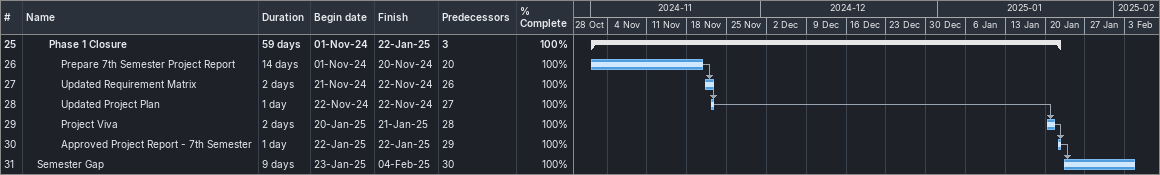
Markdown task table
| ID | Level | Task | Duration | Start | Finish | Predecessors | % complete |
|---|---|---|---|---|---|---|---|
| 25 | 3 | **Phase 1 Closure** | 59d | 2024-11-01 | 2025-01-22 | 3 | 100 |
| 26 | 4 | Prepare 7th Semester Project Report | 14d | 2024-11-01 | 2024-11-20 | 20 | 100 |
| 27 | 4 | Updated Requirement Matrix | 2d | 2024-11-21 | 2024-11-22 | 26 | 100 |
| 28 | 4 | Updated Project Plan | 1d | 2024-11-22 | 2024-11-22 | 27 | 100 |
| 29 | 4 | Project Viva | 2d | 2025-01-20 | 2025-01-21 | 28 | 100 |
| 30 | 4 | Approved Project Report - 7th Semester | 1d | 2025-01-22 | 2025-01-22 | 29 | 100 |
| 31 | 2 | Semester Gap | 9d | 2025-01-23 | 2025-02-04 | 30 | 100 |
